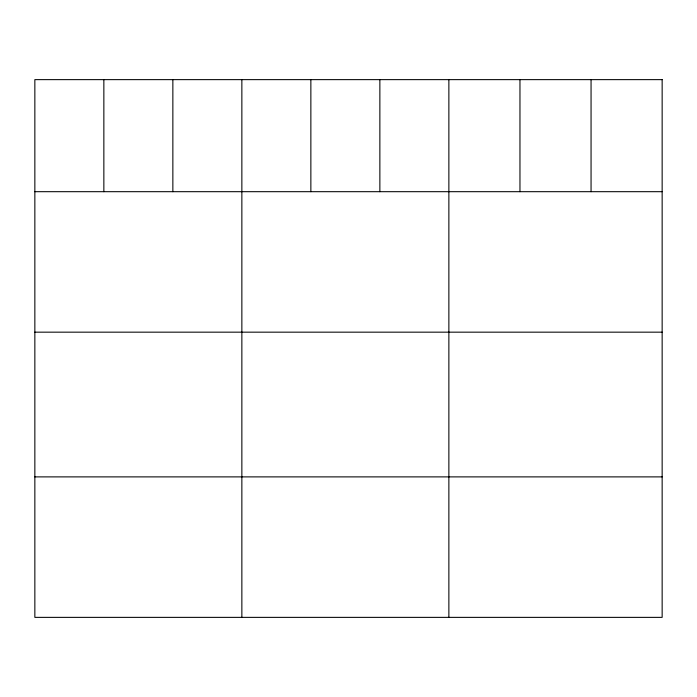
<?xml version="1.0" encoding="UTF-8"?>
<svg xmlns="http://www.w3.org/2000/svg" width="697" height="697" viewBox="0 0 697 697"><rect width="100%" height="100%" fill="white"/><g stroke="black" fill="none" stroke-linecap="round" stroke-linejoin="round"><path stroke-width="1.05" d="M34.85 191.684L662.15 191.684M34.85 332.164L662.15 332.164M34.85 476.887L662.15 476.887M591.056 79.632L591.056 191.684M519.962 79.632L519.962 191.684M448.868 79.632L448.868 617.368M379.865 79.632L379.865 191.684M310.862 79.632L310.862 191.684M241.859 79.632L241.859 617.368M172.856 79.632L172.856 191.684M103.853 79.632L103.853 191.684M662.15 79.632L34.85 79.632L34.85 617.368L662.15 617.368L662.15 79.632"/></g></svg>
